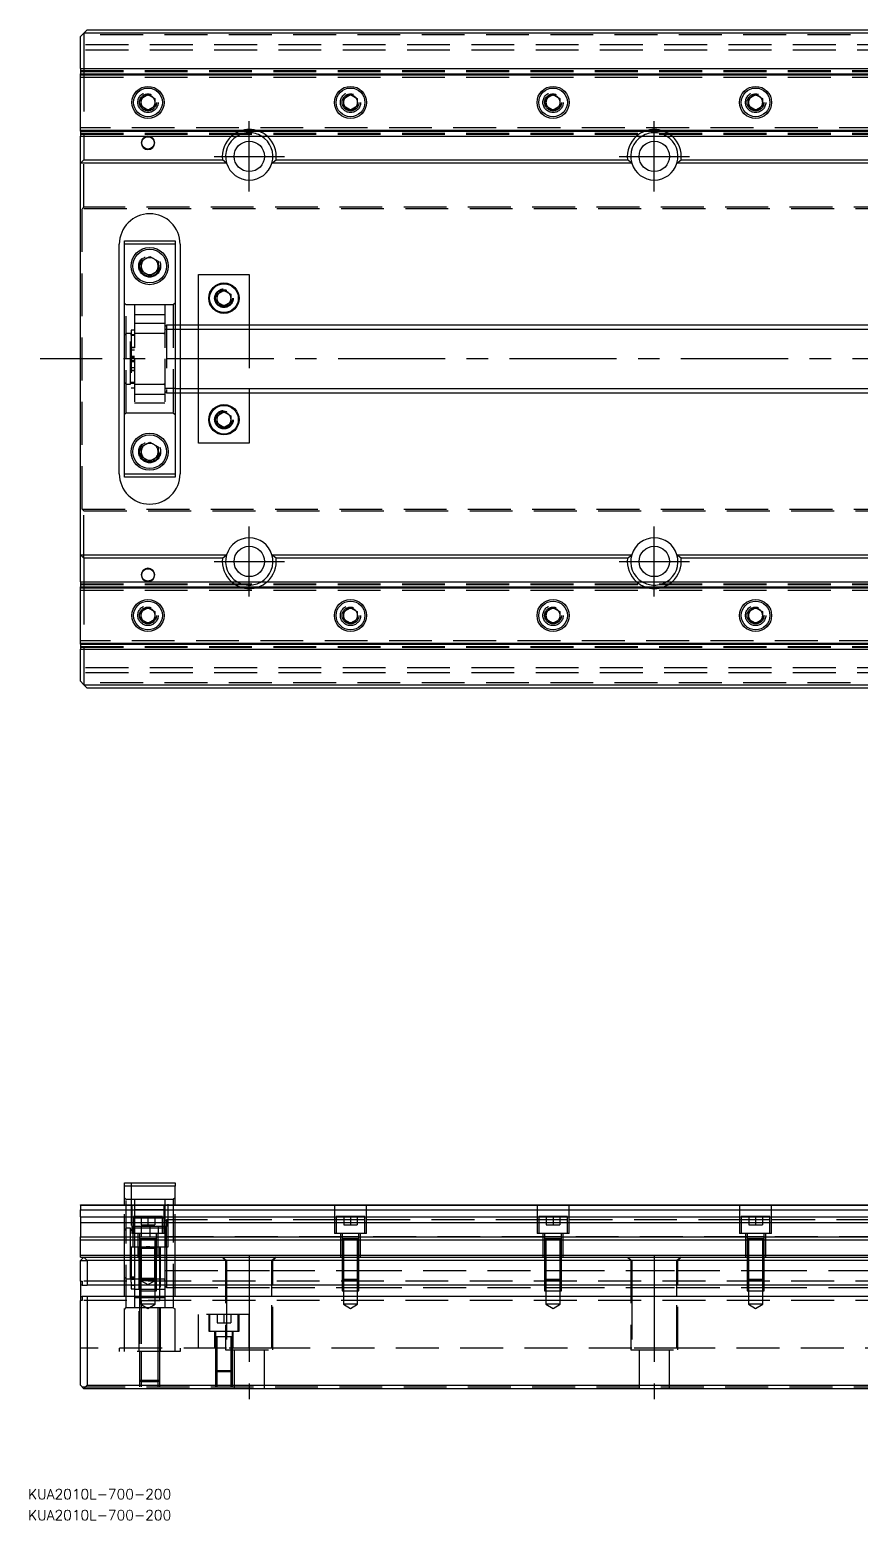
# Model space of a CAD drawing. Extents: x -15 to 969, y -344 to 120.
# Drawn here: x -15 to 231, y -344 to 97.5 of the extents above; entities that cross this region are included whole.
import ezdxf

# ---------------------------------------------------------------- set-up
doc = ezdxf.new("R2010")
doc.units = 0
doc.linetypes.add('CENTER', pattern=[50.8, 31.75, -6.35, 6.35, -6.35])
doc.linetypes.add('DASHED', pattern=[19.05, 12.7, -6.35])
doc.layers.get('0').update_dxf_attribs({"linetype": 'CONTINUOUS'})
doc.layers.add('CENTER', color=1, linetype='CENTER')
doc.styles.get("Standard").update_dxf_attribs({"font": 'txt.shx', "height": 3, "bigfont": 'bigfont.shx'})

# ---------------------------------------------------------------- blocks, each defined once
blk = doc.blocks.new('*U2')
at = {"color": 7, "linetype": 'CONTINUOUS'}
blk.add_text('KUA2010L-700-200', height=3, dxfattribs=at).set_placement((-15.53, -337.8))
blk = doc.blocks.new('*U3')
at = {"color": 7, "linetype": 'CONTINUOUS'}
blk.add_text('KUA2010L-700-200', height=3, dxfattribs=at).set_placement((-15.53, -344.01))

msp = doc.modelspace()

# ---------------------------------------------------------------- linework, layer by layer
at = {"color": 7, "linetype": 'CONTINUOUS'}
for p, q in [((2, 97.5), (1, 96.5)), ((2, 97.5), (250, 97.5)), ((1, 96.5), (0, 95.5)), ((0, 86), (0, 95.5)), ((1, 96.5), (1, 86)), ((250, 96.5), (1, 96.5)), ((0, 86), (0, 84.48)), ((0, 86), (250, 86)), ((0, 84.48), (248.73, 84.48)), ((0, 84.2), (0, 84.48)), ((0, 84.2), (248.05, 84.2)), ((0, 67.8), (0, 84.2)), ((18, 77.15), (20, 78.31)), ((18, 74.85), (18, 77.15)), ((20, 78.31), (22, 77.15)), ((22, 77.15), (22, 74.85)), ((78, 77.15), (80, 78.31)), ((78, 74.85), (78, 77.15)), ((80, 78.31), (82, 77.15)), ((82, 77.15), (82, 74.85)), ((138, 77.15), (140, 78.31)), ((138, 74.85), (138, 77.15)), ((140, 78.31), (142, 77.15)), ((142, 77.15), (142, 74.85)), ((198, 77.15), (200, 78.31)), ((198, 74.85), (198, 77.15)), ((200, 78.31), (202, 77.15)), ((202, 77.15), (202, 74.85)), ((20, 73.69), (18, 74.85)), ((22, 74.85), (20, 73.69)), ((80, 73.69), (78, 74.85)), ((82, 74.85), (80, 73.69)), ((140, 73.69), (138, 74.85)), ((142, 74.85), (140, 73.69)), ((200, 73.69), (198, 74.85)), ((202, 74.85), (200, 73.69)), ((0, 67.52), (0, 67.8)), ((0, 67.8), (250, 67.8)), ((0, 67.52), (0, 66)), ((0, 67.52), (250, 67.52)), ((0, 58), (0, 66)), ((0, 66), (250, 66)), ((1, 66), (1, 59)), ((0, 58), (1, 59)), ((0, -58), (0, 58)), ((43.29, 58), (0, 58)), ((1, 59), (42.06, 59)), ((43.29, 58), (42.06, 59)), ((56.71, 58), (57.94, 59)), ((163.29, 58), (56.71, 58)), ((57.94, 59), (162.06, 59)), ((163.29, 58), (162.06, 59)), ((176.71, 58), (177.94, 59)), ((250, 58), (176.71, 58)), ((177.94, 59), (250, 59)), ((11.5, -34), (11.5, 34)), ((13, 34), (13, 35)), ((13, 35), (28, 35)), ((28, 34), (13, 34)), ((13, -34), (13, 34)), ((28, 35), (28, 34)), ((28, 34), (28, -34)), ((29.5, 34), (29.5, 10)), ((18, 28.94), (20.5, 30.39)), ((18, 26.06), (18, 28.94)), ((20.5, 30.39), (23, 28.94)), ((23, 28.94), (23, 26.06)), ((20.5, 24.61), (18, 26.06)), ((23, 26.06), (20.5, 24.61)), ((35, 25), (50, 25)), ((35, 10), (35, 25)), ((50, 25), (50, 10)), ((40.5, 19.15), (42.5, 20.31)), ((40.5, 16.85), (40.5, 19.15)), ((42.5, 20.31), (44.5, 19.15)), ((44.5, 19.15), (44.5, 16.85)), ((42.5, 15.69), (40.5, 16.85)), ((44.5, 16.85), (42.5, 15.69)), ((250, 10), (28, 10)), ((28, -10), (250, -10)), ((29.5, -10), (29.5, -34)), ((35, -25), (35, -10)), ((50, -10), (50, -25)), ((40.5, -16.85), (42.5, -15.69)), ((40.5, -19.15), (40.5, -16.85)), ((42.5, -15.69), (44.5, -16.85)), ((44.5, -16.85), (44.5, -19.15)), ((42.5, -20.31), (40.5, -19.15)), ((44.5, -19.15), (42.5, -20.31)), ((18, -26.06), (20.5, -24.61)), ((18, -28.94), (18, -26.06)), ((20.5, -24.61), (23, -26.06)), ((23, -26.06), (23, -28.94)), ((50, -25), (35, -25)), ((20.5, -30.39), (18, -28.94)), ((23, -28.94), (20.5, -30.39)), ((13, -35), (13, -34)), ((13, -34), (28, -34)), ((28, -35), (13, -35)), ((28, -34), (28, -35)), ((0, -58), (43.29, -58)), ((1, -59), (0, -58)), ((0, -66), (0, -58)), ((42.06, -59), (1, -59)), ((1, -59), (1, -66)), ((42.06, -59), (43.29, -58)), ((56.71, -58), (163.29, -58)), ((57.94, -59), (56.71, -58)), ((162.06, -59), (57.94, -59)), ((162.06, -59), (163.29, -58)), ((176.71, -58), (250, -58)), ((177.94, -59), (176.71, -58)), ((250, -59), (177.94, -59)), ((0, -66), (0, -67.52)), ((0, -66), (250, -66)), ((0, -67.8), (0, -67.52)), ((0, -67.52), (250, -67.52)), ((0, -67.8), (250, -67.8)), ((0, -84.2), (0, -67.8)), ((18, -74.85), (20, -73.69)), ((18, -77.15), (18, -74.85)), ((20, -73.69), (22, -74.85)), ((22, -74.85), (22, -77.15)), ((78, -74.85), (80, -73.69)), ((78, -77.15), (78, -74.85)), ((80, -73.69), (82, -74.85)), ((82, -74.85), (82, -77.15)), ((138, -74.85), (140, -73.69)), ((138, -77.15), (138, -74.85)), ((140, -73.69), (142, -74.85)), ((142, -74.85), (142, -77.15)), ((198, -74.85), (200, -73.69)), ((198, -77.15), (198, -74.85)), ((200, -73.69), (202, -74.85)), ((202, -74.85), (202, -77.15)), ((20, -78.31), (18, -77.15)), ((22, -77.15), (20, -78.31)), ((80, -78.31), (78, -77.15)), ((82, -77.15), (80, -78.31)), ((140, -78.31), (138, -77.15)), ((142, -77.15), (140, -78.31)), ((200, -78.31), (198, -77.15)), ((202, -77.15), (200, -78.31)), ((0, -84.48), (0, -84.2)), ((0, -84.2), (248.05, -84.2)), ((0, -84.48), (0, -86)), ((0, -84.48), (248.73, -84.48)), ((0, -95.5), (0, -86)), ((0, -86), (250, -86)), ((1, -86), (1, -96.5)), ((0, -95.5), (1, -96.5)), ((1, -96.5), (250, -96.5)), ((1, -96.5), (2, -97.5)), ((250, -97.5), (2, -97.5)), ((13, -245.05), (13, -244.05)), ((13, -244.05), (28, -244.05)), ((28, -245.05), (13, -245.05)), ((13, -250.55), (13, -245.05)), ((28, -244.05), (28, -245.05)), ((28, -250.55), (28, -245.05)), ((0, -250.72), (0, -250.55)), ((0, -250.55), (256.5, -250.55)), ((0, -250.72), (256.5, -250.72)), ((0, -250.72), (0, -252.12)), ((0, -254.19), (0, -252.12)), ((0, -252.12), (256.5, -252.12)), ((0, -254.19), (256.5, -254.19)), ((0, -254.19), (0, -255.81)), ((0, -255.81), (0, -260.11)), ((0, -255.81), (256.5, -255.81)), ((0, -260.96), (0, -260.11)), ((0, -260.11), (256.5, -260.11)), ((0, -260.96), (700, -260.96)), ((0, -265.46), (0, -260.96)), ((22.5, -260.65), (17.5, -260.65)), ((0, -266.05), (0, -265.46)), ((0, -265.46), (700, -265.46)), ((0, -267.05), (1, -266.05)), ((0, -266.05), (1, -266.05)), ((0, -273.2), (0, -267.05)), ((1, -266.05), (699, -266.05)), ((1, -266.05), (2, -267.05)), ((698, -267.05), (2, -267.05)), ((2, -267.05), (2, -274.35)), ((0, -273.2), (0, -274.35)), ((0, -273.2), (0.5, -273.2)), ((0.5, -273.2), (0.5, -274.35)), ((0, -274.35), (0, -277.75)), ((0.5, -274.35), (0, -274.35)), ((0, -277.75), (0, -278.9)), ((0, -277.75), (0.5, -277.75)), ((0.5, -274.35), (2, -274.35)), ((2, -277.75), (0.5, -277.75)), ((0.5, -277.75), (0.5, -278.9)), ((698, -274.35), (2, -274.35)), ((698, -277.75), (2, -277.75)), ((2, -277.75), (2, -304.05)), ((0.5, -278.9), (0, -278.9)), ((0, -304.05), (0, -278.9)), ((23.5, -279.05), (17.5, -279.05)), ((45, -289.65), (40, -289.65)), ((1, -305.05), (0, -304.05)), ((2, -304.05), (1, -305.05)), ((2, -304.05), (698, -304.05)), ((699, -305.05), (1, -305.05))]:
    msp.add_line(p, q, dxfattribs=at)
at = {"color": 3, "linetype": 'DASHED'}
for p, q in [((700, 93), (0, 93)), ((266.2, 96), (0.5, 96)), ((700, 91.5), (0, 91.5)), ((0, 85.4), (700, 85.4)), ((0, 85.15), (250, 85.15)), ((0, 84.42), (256.5, 84.42)), ((1, 86), (1, 66)), ((0, 83.5), (256.5, 83.5)), ((17.5, 76), (17.53, 76.37)), ((77.5, 76), (77.53, 76.37)), ((137.5, 76), (137.53, 76.41)), ((197.5, 76), (197.53, 76.41)), ((256.5, 68.5), (0, 68.5)), ((0, 67.58), (256.5, 67.58)), ((0, 66.85), (250, 66.85)), ((0, 66.6), (700, 66.6)), ((1, 45), (1, 59)), ((1, 45), (0.5, 44.5)), ((0.5, -44.5), (0.5, 44.5)), ((699.5, 44.5), (0.5, 44.5)), ((699, 45), (1, 45)), ((23.48, 27.86), (23.5, 27.5)), ((40, 18), (40.02, 18.3)), ((13.5, 16), (13, 16.5)), ((16, 16), (13.5, 16)), ((13.5, 0), (13.5, 16)), ((25, 16), (16, 16)), ((16, 16), (16, 0)), ((27.5, 16), (25, 16)), ((25, 16), (25, 0)), ((28, 16.5), (27.5, 16)), ((27.5, 16), (27.5, -16)), ((25, 13.02), (16, 13.02)), ((25, 10.47), (16, 10.47)), ((25.5, 10), (25, 9.5)), ((28, 10), (25.5, 10)), ((25.5, 10), (25.5, -10)), ((29.5, 10), (29.5, 5)), ((35, 5), (35, 10)), ((50, 10), (50, -10)), ((13.5, 7.5), (13, 7)), ((14.85, 7.5), (13.5, 7.5)), ((14.85, -7.5), (14.85, 7.5)), ((15, 7.15), (14.85, 7.15)), ((16, 8.55), (15, 8.55)), ((15, 8.55), (15, -8.55)), ((16, 7.15), (15, 7.15)), ((16, 6.9), (15, 6.9)), ((24.7, 7.5), (16, 7.5)), ((25, 7.5), (24.7, 7.5)), ((28, 8.75), (25, 8.75)), ((29.5, 5), (29.5, -5)), ((35, -5), (35, 5)), ((16, 3.4), (15, 3.4)), ((15, 3.4), (16, 3.4)), ((16, 2.55), (15, 2.55)), ((15, 0.85), (16, 0.85)), ((15, 0.42), (16, 0.42)), ((13.5, -16), (13.5, 0)), ((15, -0.43), (16, -0.43)), ((16, -0.85), (15, -0.85)), ((15, -2.55), (16, -2.55)), ((15, -3.4), (16, -3.4)), ((16, -3.4), (15, -3.4)), ((16, 0), (16, -16)), ((25, 0), (25, -16)), ((13, -7), (13.5, -7.5)), ((13.5, -7.5), (14.85, -7.5)), ((14.85, -7.15), (15, -7.15)), ((15, -6.9), (16, -6.9)), ((15, -7.15), (16, -7.15)), ((15, -8.55), (16, -8.55)), ((16, -7.5), (24.7, -7.5)), ((24.7, -7.5), (25, -7.5)), ((28, -8.75), (25, -8.75)), ((29.5, -5), (29.5, -10)), ((35, -10), (35, -5)), ((16, -10.48), (25, -10.48)), ((16, -13.03), (25, -13.03)), ((25, -9.5), (25.5, -10)), ((25.5, -10), (28, -10)), ((13, -16.5), (13.5, -16)), ((13.5, -16), (16, -16)), ((16, -16), (25, -16)), ((25, -16), (27.5, -16)), ((27.5, -16), (28, -16.5)), ((40, -18), (40.02, -17.7)), ((17.5, -27.5), (17.52, -27.15)), ((0.5, -44.5), (699.5, -44.5)), ((0.5, -44.5), (1, -45)), ((1, -59), (1, -45)), ((1, -45), (699, -45)), ((1, -66), (1, -86)), ((0, -66.6), (700, -66.6)), ((0, -66.85), (250, -66.85)), ((0, -67.58), (256.5, -67.58)), ((0, -68.5), (256.5, -68.5)), ((17.5, -76), (17.53, -75.59)), ((77.5, -76), (77.53, -75.59)), ((137.5, -76), (137.53, -75.59)), ((197.5, -76), (197.53, -75.59)), ((256.5, -83.5), (0, -83.5)), ((0, -84.42), (256.5, -84.42)), ((0, -85.15), (250, -85.15)), ((0, -85.4), (700, -85.4)), ((700, -91.5), (0, -91.5)), ((700, -93), (0, -93)), ((266.2, -96), (0.5, -96)), ((15, -244.05), (15, -263.05)), ((26, -263.05), (26, -244.05)), ((13.5, -249.05), (13, -248.55)), ((13, -266.05), (13, -250.55)), ((16, -249.05), (13.5, -249.05)), ((13.5, -281.05), (13.5, -249.05)), ((15.25, -250.55), (15.25, -259.05)), ((25, -249.05), (16, -249.05)), ((16, -249.05), (16, -250.55)), ((16, -250.55), (16, -254.05)), ((24.75, -259.05), (24.75, -250.55)), ((27.5, -249.05), (25, -249.05)), ((25, -249.05), (25, -250.55)), ((25, -250.55), (25, -257.05)), ((28, -248.55), (27.5, -249.05)), ((27.5, -249.05), (27.5, -281.05)), ((28, -266.05), (28, -250.55)), ((75.25, -250.55), (75.25, -259.05)), ((84.75, -259.05), (84.75, -250.55)), ((135.25, -250.55), (135.25, -259.05)), ((144.75, -259.05), (144.75, -250.55)), ((195.25, -250.55), (195.25, -259.05)), ((204.75, -259.05), (204.75, -250.55)), ((15.75, -255.95), (15, -255.95)), ((15.75, -254.05), (15.75, -259.05)), ((24.25, -254.05), (15.75, -254.05)), ((16, -255.95), (15.75, -255.95)), ((25, -252.03), (16, -252.03)), ((16, -254.05), (16, -257.05)), ((24.25, -254.58), (16, -254.58)), ((18, -254.05), (18, -256.55)), ((20, -254.05), (20, -256.55)), ((22, -254.05), (22, -256.55)), ((24.25, -259.05), (24.25, -254.05)), ((25, -254.58), (24.25, -254.58)), ((25.5, -255.05), (25, -255.55)), ((28, -255.05), (25.5, -255.05)), ((25.5, -255.05), (25.5, -257.05)), ((75.75, -255.05), (28, -255.05)), ((75.75, -254.05), (75.75, -259.05)), ((84.25, -254.05), (75.75, -254.05)), ((84.25, -255.05), (75.75, -255.05)), ((78, -254.05), (78, -256.55)), ((80, -254.05), (80, -256.55)), ((82, -254.05), (82, -256.55)), ((84.25, -259.05), (84.25, -254.05)), ((135.75, -255.05), (84.25, -255.05)), ((135.75, -254.05), (135.75, -259.05)), ((144.25, -254.05), (135.75, -254.05)), ((144.25, -255.05), (135.75, -255.05)), ((138, -254.05), (138, -256.55)), ((140, -254.05), (140, -256.55)), ((142, -254.05), (142, -256.55)), ((144.25, -259.05), (144.25, -254.05)), ((195.75, -255.05), (144.25, -255.05)), ((195.75, -254.05), (195.75, -259.05)), ((204.25, -254.05), (195.75, -254.05)), ((204.25, -255.05), (195.75, -255.05)), ((198, -254.05), (198, -256.55)), ((200, -254.05), (200, -256.55)), ((202, -254.05), (202, -256.55)), ((204.25, -259.05), (204.25, -254.05)), ((255.75, -255.05), (204.25, -255.05)), ((13.5, -257.55), (13, -258.05)), ((14.85, -257.55), (13.5, -257.55)), ((14.85, -265.05), (14.85, -257.55)), ((15, -257.9), (14.85, -257.9)), ((15.5, -257.9), (15, -257.9)), ((16, -258.15), (15, -258.15)), ((24.75, -259.05), (15.25, -259.05)), ((15.5, -257.05), (15.5, -263.05)), ((15.75, -257.05), (15.5, -257.05)), ((15.75, -257.9), (15.5, -257.9)), ((24.25, -257.05), (15.75, -257.05)), ((16, -257.9), (15.75, -257.9)), ((16, -257.05), (16, -259.05)), ((24.25, -257.55), (16, -257.55)), ((16, -259.05), (16, -263.05)), ((17, -259.05), (17, -266.05)), ((17.5, -259.05), (17.5, -260.65)), ((18, -256.55), (20, -256.55)), ((18, -257.05), (18, -260.05)), ((18, -260.05), (20.5, -260.05)), ((20, -256.55), (22, -256.55)), ((20.5, -257.05), (20.5, -260.05)), ((20.5, -260.05), (23, -260.05)), ((22.5, -260.65), (22.5, -259.05)), ((23, -257.05), (23, -259.05)), ((23, -266.05), (23, -259.05)), ((25.5, -257.05), (24.25, -257.05)), ((24.7, -257.55), (24.25, -257.55)), ((25, -257.55), (24.7, -257.55)), ((25, -257.05), (25, -263.05)), ((25.5, -260.05), (25, -260.05)), ((25.5, -263.05), (25.5, -257.05)), ((28, -260.05), (25.5, -260.05)), ((77.5, -260.05), (28, -260.05)), ((84.75, -259.05), (75.25, -259.05)), ((77, -259.05), (77, -266.05)), ((77.5, -259.05), (77.5, -260.65)), ((82.5, -260.05), (77.5, -260.05)), ((78, -256.55), (80, -256.55)), ((80, -256.55), (82, -256.55)), ((82.5, -260.65), (82.5, -259.05)), ((137.5, -260.05), (82.5, -260.05)), ((83, -266.05), (83, -259.05)), ((144.75, -259.05), (135.25, -259.05)), ((137, -259.05), (137, -266.05)), ((137.5, -259.05), (137.5, -260.65)), ((142.5, -260.05), (137.5, -260.05)), ((138, -256.55), (140, -256.55)), ((140, -256.55), (142, -256.55)), ((142.5, -260.65), (142.5, -259.05)), ((197.5, -260.05), (142.5, -260.05)), ((143, -266.05), (143, -259.05)), ((204.75, -259.05), (195.25, -259.05)), ((197, -259.05), (197, -266.05)), ((197.5, -259.05), (197.5, -260.65)), ((202.5, -260.05), (197.5, -260.05)), ((198, -256.55), (200, -256.55)), ((200, -256.55), (202, -256.55)), ((202.5, -260.65), (202.5, -259.05)), ((256.5, -260.05), (202.5, -260.05)), ((203, -266.05), (203, -259.05)), ((15, -263.05), (26, -263.05)), ((15, -263.05), (15, -266.05)), ((16, -263.05), (16, -266.05)), ((17.25, -263.05), (17.25, -294.05)), ((17.5, -260.65), (17.5, -260.66)), ((17.5, -260.65), (17.5, -266.05)), ((17.5, -260.65), (17.5, -260.65)), ((22.5, -260.65), (17.5, -260.65)), ((17.9, -260.65), (17.9, -266.05)), ((18, -263.55), (18, -266.05)), ((22, -263.55), (18, -263.55)), ((20.06, -263.05), (19.94, -263.05)), ((22, -266.05), (22, -263.55)), ((22.1, -266.05), (22.1, -260.65)), ((22.5, -260.66), (22.5, -260.65)), ((22.5, -260.65), (22.5, -260.65)), ((22.5, -266.05), (22.5, -260.65)), ((23.5, -266.05), (23.5, -263.05)), ((23.75, -294.05), (23.75, -263.05)), ((25, -263.05), (25, -266.05)), ((25.5, -263.05), (25.5, -265.05)), ((77.5, -260.65), (77.5, -266.05)), ((77.5, -260.65), (77.5, -260.65)), ((77.5, -260.65), (77.5, -260.66)), ((82.5, -260.65), (77.5, -260.65)), ((82.5, -260.65), (77.5, -260.65)), ((82.5, -260.65), (77.5, -260.65)), ((77.9, -260.65), (77.9, -266.05)), ((82.1, -266.05), (82.1, -260.65)), ((82.5, -260.65), (82.5, -260.65)), ((82.5, -266.05), (82.5, -260.65)), ((82.5, -260.66), (82.5, -260.65)), ((137.5, -260.65), (137.5, -260.66)), ((137.5, -260.65), (137.5, -266.05)), ((137.5, -260.65), (137.5, -260.65)), ((142.5, -260.65), (137.5, -260.65)), ((137.9, -260.65), (137.9, -266.05)), ((142.1, -266.05), (142.1, -260.65)), ((142.5, -260.66), (142.5, -260.65)), ((142.5, -260.65), (142.5, -260.65)), ((142.5, -266.05), (142.5, -260.65)), ((197.5, -260.65), (197.5, -260.66)), ((197.5, -260.65), (197.5, -266.05)), ((197.5, -260.65), (197.5, -260.65)), ((202.5, -260.65), (197.5, -260.65)), ((202.5, -260.65), (197.5, -260.65)), ((197.9, -260.65), (197.9, -266.05)), ((202.1, -266.05), (202.1, -260.65)), ((202.5, -260.66), (202.5, -260.65)), ((202.5, -260.65), (202.5, -260.65)), ((202.5, -266.05), (202.5, -260.65)), ((0, -267.05), (2, -267.05)), ((13, -274.35), (13, -266.05)), ((14.85, -266.05), (14.85, -265.05)), ((14.85, -272.56), (14.85, -266.05)), ((15, -266.05), (15, -271.92)), ((16, -266.05), (16, -274.35)), ((17.5, -266.05), (17.5, -272.66)), ((17.5, -266.05), (17.5, -272.66)), ((17.9, -266.05), (17.9, -273.06)), ((18, -266.05), (18, -272.42)), ((22, -272.42), (22, -266.05)), ((22.1, -273.06), (22.1, -266.05)), ((22.5, -272.66), (22.5, -266.05)), ((22.5, -272.66), (22.5, -266.05)), ((23.5, -274.35), (23.5, -266.05)), ((25, -266.05), (25, -274.35)), ((25.5, -265.05), (25.5, -266.05)), ((25.5, -266.05), (25.5, -274.35)), ((28, -274.35), (28, -266.05)), ((42, -266.05), (43, -267.05)), ((42.06, -266.05), (43.29, -267.05)), ((43, -267.05), (43, -293.55)), ((43.29, -267.05), (43.29, -274.35)), ((57.94, -266.05), (56.71, -267.05)), ((56.71, -274.35), (56.71, -267.05)), ((57, -267.05), (58, -266.05)), ((57, -293.55), (57, -267.05)), ((77.5, -266.05), (77.5, -272.66)), ((77.5, -266.05), (77.5, -272.66)), ((77.9, -266.05), (77.9, -273.06)), ((82.1, -273.06), (82.1, -266.05)), ((82.5, -272.66), (82.5, -266.05)), ((82.5, -272.66), (82.5, -266.05)), ((137.5, -266.05), (137.5, -272.66)), ((137.5, -266.05), (137.5, -272.66)), ((137.9, -266.05), (137.9, -273.06)), ((142.1, -273.06), (142.1, -266.05)), ((142.5, -272.66), (142.5, -266.05)), ((142.5, -272.66), (142.5, -266.05)), ((162, -266.05), (163, -267.05)), ((162.06, -266.05), (163.29, -267.05)), ((163, -267.05), (163, -293.55)), ((163.29, -267.05), (163.29, -274.35)), ((177.94, -266.05), (176.71, -267.05)), ((176.71, -274.35), (176.71, -267.05)), ((177, -267.05), (178, -266.05)), ((177, -293.55), (177, -267.05)), ((197.5, -266.05), (197.5, -272.66)), ((197.5, -266.05), (197.5, -272.66)), ((197.9, -266.05), (197.9, -273.06)), ((202.1, -273.06), (202.1, -266.05)), ((202.5, -272.66), (202.5, -266.05)), ((202.5, -272.66), (202.5, -266.05)), ((699.5, -273.2), (0.5, -273.2)), ((13, -272.05), (13.5, -272.56)), ((13.5, -272.56), (14.85, -272.56)), ((14.85, -272.2), (15, -272.2)), ((15, -273.49), (15, -271.92)), ((15, -271.94), (16, -271.94)), ((15, -271.94), (16, -271.94)), ((15, -272.2), (16, -272.2)), ((16, -272.73), (15, -272.73)), ((15, -273.49), (15, -274.35)), ((16, -272.56), (17.5, -272.56)), ((17.5, -272.56), (17.9, -272.56)), ((17.5, -272.66), (17.9, -273.06)), ((17.5, -272.66), (22.5, -272.66)), ((17.5, -272.66), (17.5, -274.35)), ((17.9, -272.56), (18.03, -272.56)), ((22.1, -273.06), (17.9, -273.06)), ((17.9, -273.06), (17.9, -276.06)), ((18, -272.42), (18, -273.06)), ((18, -272.42), (18.17, -273.06)), ((22, -272.42), (18, -272.42)), ((18, -273.06), (20, -274.21)), ((18.03, -272.56), (21.97, -272.56)), ((20, -274.21), (22, -273.06)), ((21.83, -273.06), (22, -272.42)), ((21.97, -272.56), (22.1, -272.56)), ((22, -273.06), (22, -272.42)), ((22.1, -272.56), (22.5, -272.56)), ((22.1, -273.06), (22.5, -272.66)), ((22.1, -276.06), (22.1, -273.06)), ((22.5, -272.56), (23.5, -272.56)), ((22.5, -274.35), (22.5, -272.66)), ((23.5, -272.56), (24.7, -272.56)), ((24.7, -272.56), (25, -272.56)), ((25, -270.05), (28, -270.05)), ((28, -270.05), (43.29, -270.05)), ((43.29, -270.05), (56.71, -270.05)), ((56.71, -270.05), (77.5, -270.05)), ((77.5, -270.05), (77.9, -270.05)), ((77.5, -272.66), (77.9, -273.06)), ((77.5, -272.66), (82.5, -272.66)), ((77.5, -272.66), (77.5, -274.35)), ((77.9, -270.05), (82.1, -270.05)), ((82.1, -273.06), (77.9, -273.06)), ((77.9, -273.06), (77.9, -276.06)), ((82.1, -270.05), (82.5, -270.05)), ((82.1, -273.06), (82.5, -272.66)), ((82.1, -276.06), (82.1, -273.06)), ((82.5, -270.05), (137.5, -270.05)), ((82.5, -274.35), (82.5, -272.66)), ((137.5, -270.05), (137.9, -270.05)), ((137.5, -272.66), (137.9, -273.06)), ((137.5, -272.66), (142.5, -272.66)), ((137.5, -272.66), (137.5, -274.35)), ((137.9, -270.05), (142.1, -270.05)), ((142.1, -273.06), (137.9, -273.06)), ((137.9, -273.06), (137.9, -276.06)), ((142.1, -270.05), (142.5, -270.05)), ((142.1, -273.06), (142.5, -272.66)), ((142.1, -276.06), (142.1, -273.06)), ((142.5, -270.05), (163.29, -270.05)), ((142.5, -274.35), (142.5, -272.66)), ((163.29, -270.05), (176.71, -270.05)), ((176.71, -270.05), (197.5, -270.05)), ((197.5, -270.05), (197.9, -270.05)), ((197.5, -272.66), (197.9, -273.06)), ((197.5, -272.66), (202.5, -272.66)), ((197.5, -272.66), (197.5, -274.35)), ((197.9, -270.05), (202.1, -270.05)), ((202.1, -273.06), (197.9, -273.06)), ((197.9, -273.06), (197.9, -276.06)), ((202.1, -270.05), (202.5, -270.05)), ((202.1, -273.06), (202.5, -272.66)), ((202.1, -276.06), (202.1, -273.06)), ((202.5, -270.05), (238, -270.05)), ((202.5, -274.35), (202.5, -272.66)), ((13, -277.75), (13, -274.35)), ((13, -294.05), (13, -277.75)), ((15, -274.35), (15, -275.25)), ((15, -274.43), (16, -274.43)), ((15, -275.25), (15, -275.44)), ((15, -275.44), (16, -275.44)), ((16, -274.35), (16, -277.75)), ((16, -275.53), (17.5, -275.53)), ((16, -277.75), (16, -281.05)), ((16, -278.08), (25, -278.08)), ((17.5, -274.35), (17.5, -276.06)), ((17.5, -275.53), (22.5, -275.53)), ((17.5, -276.06), (22.5, -276.06)), ((17.5, -276.06), (17.5, -277.75)), ((17.5, -277.75), (17.5, -279.05)), ((17.9, -276.06), (17.9, -280.05)), ((22.1, -280.05), (22.1, -276.06)), ((22.5, -276.06), (22.5, -274.35)), ((22.5, -275.53), (23.5, -275.53)), ((23.5, -277.75), (23.5, -274.35)), ((23.5, -275.53), (25, -275.53)), ((23.5, -279.05), (23.5, -277.75)), ((25, -274.35), (25, -277.75)), ((25, -274.55), (25.5, -275.05)), ((25, -277.75), (25, -281.05)), ((25.5, -274.35), (25.5, -275.05)), ((25.5, -275.05), (28, -275.05)), ((28, -277.75), (28, -274.35)), ((28, -275.05), (43.29, -275.05)), ((28, -294.05), (28, -277.75)), ((43.29, -274.35), (43.29, -277.75)), ((43.29, -275.05), (56.71, -275.05)), ((43.29, -277.75), (43.29, -293.05)), ((56.71, -277.75), (56.71, -274.35)), ((56.71, -275.05), (77.5, -275.05)), ((56.71, -293.05), (56.71, -277.75)), ((77.5, -274.35), (77.5, -276.06)), ((77.5, -275.05), (82.5, -275.05)), ((77.5, -276.06), (82.5, -276.06)), ((77.9, -276.06), (77.9, -280.05)), ((82.1, -280.05), (82.1, -276.06)), ((82.5, -276.06), (82.5, -274.35)), ((82.5, -275.05), (137.5, -275.05)), ((137.5, -274.35), (137.5, -276.06)), ((137.5, -275.05), (142.5, -275.05)), ((137.5, -276.06), (142.5, -276.06)), ((137.9, -276.06), (137.9, -280.05)), ((142.1, -280.05), (142.1, -276.06)), ((142.5, -276.06), (142.5, -274.35)), ((142.5, -275.05), (163.29, -275.05)), ((163.29, -274.35), (163.29, -277.75)), ((163.29, -275.05), (176.71, -275.05)), ((163.29, -277.75), (163.29, -293.05)), ((176.71, -277.75), (176.71, -274.35)), ((176.71, -275.05), (197.5, -275.05)), ((176.71, -293.05), (176.71, -277.75)), ((197.5, -274.35), (197.5, -276.06)), ((197.5, -275.05), (202.5, -275.05)), ((197.5, -276.06), (202.5, -276.06)), ((197.9, -276.06), (197.9, -280.05)), ((202.1, -280.05), (202.1, -276.06)), ((202.5, -276.06), (202.5, -274.35)), ((202.5, -275.05), (257.5, -275.05)), ((699.5, -278.9), (0.5, -278.9)), ((13, -281.55), (13.5, -281.05)), ((13.5, -281.05), (16, -281.05)), ((16, -281.05), (17.5, -281.05)), ((17.5, -279.05), (17.5, -294.05)), ((17.5, -279.05), (17.5, -279.05)), ((17.5, -279.05), (17.5, -279.06)), ((23.5, -279.05), (17.5, -279.05)), ((17.5, -281.05), (18, -281.05)), ((17.9, -280.05), (20, -281.27)), ((22.1, -280.05), (17.9, -280.05)), ((18, -279.05), (18, -294.05)), ((18, -281.05), (23, -281.05)), ((20, -281.27), (22.1, -280.05)), ((23, -294.05), (23, -279.05)), ((23, -281.05), (23.5, -281.05)), ((23.5, -279.05), (23.5, -279.05)), ((23.5, -294.05), (23.5, -279.05)), ((23.5, -279.06), (23.5, -279.05)), ((23.5, -281.05), (25, -281.05)), ((25, -281.05), (27.5, -281.05)), ((27.5, -281.05), (28, -281.55)), ((77.9, -280.05), (80, -281.27)), ((82.1, -280.05), (77.9, -280.05)), ((80, -281.27), (82.1, -280.05)), ((137.9, -280.05), (140, -281.27)), ((142.1, -280.05), (137.9, -280.05)), ((140, -281.27), (142.1, -280.05)), ((197.9, -280.05), (200, -281.27)), ((202.1, -280.05), (197.9, -280.05)), ((200, -281.27), (202.1, -280.05)), ((50, -283.05), (35, -283.05)), ((35, -293.05), (35, -283.05)), ((38, -283.05), (38, -288.05)), ((38.25, -283.05), (38.25, -288.05)), ((40.5, -283.05), (40.5, -285.55)), ((40.5, -285.55), (42.5, -285.55)), ((42.5, -283.05), (42.5, -285.55)), ((42.5, -285.55), (44.5, -285.55)), ((44.5, -283.05), (44.5, -285.55)), ((46.75, -288.05), (46.75, -283.05)), ((47, -288.05), (47, -283.05)), ((50, -293.05), (50, -283.05)), ((38, -288.05), (47, -288.05)), ((39.75, -288.05), (39.75, -293.05)), ((40, -288.05), (40, -289.66)), ((40, -289.65), (40, -293.05)), ((45, -289.65), (40, -289.65)), ((40.4, -289.65), (40.4, -293.05)), ((44.6, -293.05), (44.6, -289.65)), ((45, -289.66), (45, -288.05)), ((45, -293.05), (45, -289.65)), ((45.25, -293.05), (45.25, -288.05)), ((43.29, -293.05), (0, -293.05)), ((11.5, -293.05), (11.5, -294.05)), ((29.5, -294.05), (11.5, -294.05)), ((17.5, -294.05), (17.5, -302.56)), ((17.5, -294.05), (17.5, -302.56)), ((18, -294.05), (18, -303.06)), ((23, -303.06), (23, -294.05)), ((23.5, -302.56), (23.5, -294.05)), ((23.5, -302.56), (23.5, -294.05)), ((29.5, -293.05), (29.5, -294.05)), ((40, -293.05), (40, -299.66)), ((40, -293.05), (40, -299.66)), ((40.4, -293.05), (40.4, -300.06)), ((43, -293.55), (57, -293.55)), ((56.71, -293.05), (43.29, -293.05)), ((44.6, -300.06), (44.6, -293.05)), ((45, -299.66), (45, -293.05)), ((45, -299.66), (45, -293.05)), ((45.5, -293.55), (45.5, -305.05)), ((54.5, -305.05), (54.5, -293.55)), ((163.29, -293.05), (56.71, -293.05)), ((163, -293.55), (177, -293.55)), ((176.71, -293.05), (163.29, -293.05)), ((165.5, -293.55), (165.5, -305.05)), ((174.5, -305.05), (174.5, -293.55)), ((283.29, -293.05), (176.71, -293.05)), ((40, -299.66), (40.4, -300.06)), ((40, -299.66), (45, -299.66)), ((40, -299.66), (40, -304.55)), ((44.6, -300.06), (40.4, -300.06)), ((40.4, -300.06), (40.4, -304.55)), ((44.6, -300.06), (45, -299.66)), ((44.6, -304.55), (44.6, -300.06)), ((45, -304.55), (45, -299.66)), ((0.5, -304.55), (699.5, -304.55)), ((17.5, -302.56), (18, -303.06)), ((17.5, -302.56), (23.5, -302.56)), ((17.5, -302.56), (17.5, -304.55)), ((23, -303.06), (18, -303.06)), ((18, -303.06), (18, -304.55)), ((23, -303.06), (23.5, -302.56)), ((23, -304.55), (23, -303.06)), ((23.5, -304.55), (23.5, -302.56))]:
    msp.add_line(p, q, dxfattribs=at)
at = {"color": 3, "linetype": 'CONTINUOUS'}
for p, q in [((250, 8.75), (28, 8.75)), ((28, -8.75), (250, -8.75))]:
    msp.add_line(p, q, dxfattribs=at)
at = {"color": 7, "linetype": 'CONTINUOUS'}
for centre, radius in [((20, 76), 4.75), ((20, 76), 4.25), ((80, 76), 4.75), ((80, 76), 4.25), ((140, 76), 4.75), ((140, 76), 4.25), ((200, 76), 4.75), ((200, 76), 4.25), ((50, 60), 4.5), ((170, 60), 4.5), ((20.5, 27.5), 5.5), ((20.5, 27.5), 5), ((42.5, 18), 4.5), ((42.5, 18), 4.25), ((42.5, -18), 4.5), ((42.5, -18), 4.25), ((20.5, -27.5), 5.5), ((20.5, -27.5), 5), ((50, -60), 4.5), ((170, -60), 4.5), ((20, -76), 4.75), ((20, -76), 4.25), ((80, -76), 4.75), ((80, -76), 4.25), ((140, -76), 4.75), ((140, -76), 4.25), ((200, -76), 4.75), ((200, -76), 4.25)]:
    msp.add_circle(centre, radius, dxfattribs=at)
at = {"color": 3, "linetype": 'DASHED'}
for centre, radius in [((20, 76), 3), ((20, 76), 2.5), ((80, 76), 3), ((80, 76), 2.5), ((140, 76), 3), ((140, 76), 2.5), ((200, 76), 3), ((200, 76), 2.5), ((20.5, 27.5), 3.25), ((20.5, 27.5), 3), ((42.5, 18), 2.75), ((42.5, 18), 2.5), ((42.5, -18), 2.75), ((42.5, -18), 2.5), ((20.5, -27.5), 3.25), ((20.5, -27.5), 3), ((20, -76), 3), ((20, -76), 2.5), ((80, -76), 3), ((80, -76), 2.5), ((140, -76), 3), ((140, -76), 2.5), ((200, -76), 3), ((200, -76), 2.5)]:
    msp.add_circle(centre, radius, dxfattribs=at)
at = {"color": 3, "linetype": 'CONTINUOUS'}
for centre in [(20, 64), (20, -64)]:
    msp.add_circle(centre, 1.83, dxfattribs=at)
at = {"color": 3, "linetype": 'DASHED'}
for centre, radius, start, end in [((20, 76), 2.1, 162.2472, 180), ((20, 76), 2.1, 180, 197.7528), ((20, 76), 2.1, 137.7528, 162.2472), ((20, 76), 2.1, 197.7528, 222.2472), ((20, 76), 2.1, 102.2472, 137.7528), ((20, 76), 2.1, 77.7528, 102.2472), ((20, 76), 2.1, 42.2472, 77.7528), ((20, 76), 2.1, 17.7528, 42.2472), ((20, 76), 2.1, 317.7528, 342.2472), ((20, 76), 2.1, 342.2472, 17.7528), ((80, 76), 2.1, 162.2472, 180), ((80, 76), 2.1, 180, 197.7528), ((80, 76), 2.1, 137.7528, 162.2472), ((80, 76), 2.1, 197.7528, 222.2472), ((80, 76), 2.1, 102.2472, 137.7528), ((80, 76), 2.1, 77.7528, 102.2472), ((80, 76), 2.1, 42.2472, 77.7528), ((80, 76), 2.1, 17.7528, 42.2472), ((80, 76), 2.1, 317.7528, 342.2472), ((80, 76), 2.1, 342.2472, 17.7528), ((140, 76), 2.1, 162.2472, 180), ((140, 76), 2.1, 180, 197.7528), ((140, 76), 2.1, 137.7528, 162.2472), ((140, 76), 2.1, 197.7528, 222.2472), ((140, 76), 2.1, 102.2472, 137.7528), ((140, 76), 2.1, 77.7528, 102.2472), ((140, 76), 2.1, 42.2472, 77.7528), ((140, 76), 2.1, 17.7528, 42.2472), ((140, 76), 2.1, 317.7528, 342.2472), ((140, 76), 2.1, 342.2472, 17.7528), ((200, 76), 2.1, 162.2472, 180), ((200, 76), 2.1, 180, 197.7528), ((200, 76), 2.1, 137.7528, 162.2472), ((200, 76), 2.1, 197.7528, 222.2472), ((200, 76), 2.1, 102.2472, 137.7528), ((200, 76), 2.1, 77.7528, 102.2472), ((200, 76), 2.1, 42.2472, 77.7528), ((200, 76), 2.1, 17.7528, 42.2472), ((200, 76), 2.1, 317.7528, 342.2472), ((200, 76), 2.1, 342.2472, 17.7528), ((20, 76), 2.1, 222.2472, 257.7528), ((20, 76), 2.1, 257.7528, 282.2472), ((20, 76), 2.1, 282.2472, 317.7528), ((80, 76), 2.1, 222.2472, 257.7528), ((80, 76), 2.1, 257.7528, 282.2472), ((80, 76), 2.1, 282.2472, 317.7528), ((140, 76), 2.1, 222.2472, 257.7528), ((140, 76), 2.1, 257.7528, 282.2472), ((140, 76), 2.1, 282.2472, 317.7528), ((200, 76), 2.1, 222.2472, 257.7528), ((200, 76), 2.1, 257.7528, 282.2472), ((200, 76), 2.1, 282.2472, 317.7528), ((50, 60), 8, 48.5904, 131.4096), ((50, 60), 7, 58.9973, 121.0027), ((170, 60), 8, 48.5904, 131.4096), ((170, 60), 7, 58.9973, 121.0027), ((20.5, 27.5), 2.5, 120, 180), ((20.5, 27.5), 2.5, 180, 240), ((20.5, 27.5), 2.5, 60, 120), ((20.5, 27.5), 2.5, 0, 60), ((20.5, 27.5), 2.5, 300, 0), ((20.5, 27.5), 2.5, 240, 300), ((42.5, 18), 2.1, 162.2472, 180), ((42.5, 18), 2.1, 180, 197.7528), ((42.5, 18), 2.1, 137.7528, 162.2472), ((42.5, 18), 2.1, 102.2472, 137.7528), ((42.5, 18), 2.1, 77.7528, 102.2472), ((42.5, 18), 2.1, 42.2472, 77.7528), ((42.5, 18), 2.1, 17.7528, 42.2472), ((42.5, 18), 2.1, 342.2472, 17.7528), ((42.5, 18), 2.1, 197.7528, 222.2472), ((42.5, 18), 2.1, 222.2472, 257.7528), ((42.5, 18), 2.1, 257.7528, 282.2472), ((42.5, 18), 2.1, 282.2472, 317.7528), ((42.5, 18), 2.1, 317.7528, 342.2472), ((24.7, 7.8), 0.3, 270, 360), ((24.7, -7.8), 0.3, 0, 90), ((42.5, -18), 2.1, 162.2472, 180), ((42.5, -18), 2.1, 137.7528, 162.2472), ((42.5, -18), 2.1, 102.2472, 137.7528), ((42.5, -18), 2.1, 77.7528, 102.2472), ((42.5, -18), 2.1, 42.2472, 77.7528), ((42.5, -18), 2.1, 17.7528, 42.2472), ((42.5, -18), 2.1, 342.2472, 17.7528), ((42.5, -18), 2.1, 180, 197.7528), ((42.5, -18), 2.1, 197.7528, 222.2472), ((42.5, -18), 2.1, 222.2472, 257.7528), ((42.5, -18), 2.1, 257.7528, 282.2472), ((42.5, -18), 2.1, 282.2472, 317.7528), ((42.5, -18), 2.1, 317.7528, 342.2472), ((20.5, -27.5), 2.5, 120, 180), ((20.5, -27.5), 2.5, 60, 120), ((20.5, -27.5), 2.5, 0, 60), ((20.5, -27.5), 2.5, 180, 240), ((20.5, -27.5), 2.5, 240, 300), ((20.5, -27.5), 2.5, 300, 0), ((50, -60), 8, 228.5904, 311.4096), ((50, -60), 7, 238.9973, 301.0027), ((170, -60), 8, 228.5904, 311.4096), ((170, -60), 7, 238.9973, 301.0027), ((20, -76), 2.1, 137.7528, 162.2472), ((20, -76), 2.1, 102.2472, 137.7528), ((20, -76), 2.1, 77.7528, 102.2472), ((20, -76), 2.1, 42.2472, 77.7528), ((20, -76), 2.1, 17.7528, 42.2472), ((80, -76), 2.1, 137.7528, 162.2472), ((80, -76), 2.1, 102.2472, 137.7528), ((80, -76), 2.1, 77.7528, 102.2472), ((80, -76), 2.1, 42.2472, 77.7528), ((80, -76), 2.1, 17.7528, 42.2472), ((140, -76), 2.1, 137.7528, 162.2472), ((140, -76), 2.1, 102.2472, 137.7528), ((140, -76), 2.1, 77.7528, 102.2472), ((140, -76), 2.1, 42.2472, 77.7528), ((140, -76), 2.1, 17.7528, 42.2472), ((200, -76), 2.1, 137.7528, 162.2472), ((200, -76), 2.1, 102.2472, 137.7528), ((200, -76), 2.1, 77.7528, 102.2472), ((200, -76), 2.1, 42.2472, 77.7528), ((200, -76), 2.1, 17.7528, 42.2472), ((20, -76), 2.1, 162.2472, 180), ((20, -76), 2.1, 180, 197.7528), ((20, -76), 2.1, 197.7528, 222.2472), ((20, -76), 2.1, 222.2472, 257.7528), ((20, -76), 2.1, 257.7528, 282.2472), ((20, -76), 2.1, 282.2472, 317.7528), ((20, -76), 2.1, 317.7528, 342.2472), ((20, -76), 2.1, 342.2472, 17.7528), ((80, -76), 2.1, 162.2472, 180), ((80, -76), 2.1, 180, 197.7528), ((80, -76), 2.1, 197.7528, 222.2472), ((80, -76), 2.1, 222.2472, 257.7528), ((80, -76), 2.1, 257.7528, 282.2472), ((80, -76), 2.1, 282.2472, 317.7528), ((80, -76), 2.1, 317.7528, 342.2472), ((80, -76), 2.1, 342.2472, 17.7528), ((140, -76), 2.1, 162.2472, 180), ((140, -76), 2.1, 180, 197.7528), ((140, -76), 2.1, 197.7528, 222.2472), ((140, -76), 2.1, 222.2472, 257.7528), ((140, -76), 2.1, 257.7528, 282.2472), ((140, -76), 2.1, 282.2472, 317.7528), ((140, -76), 2.1, 317.7528, 342.2472), ((140, -76), 2.1, 342.2472, 17.7528), ((200, -76), 2.1, 162.2472, 180), ((200, -76), 2.1, 180, 197.7528), ((200, -76), 2.1, 197.7528, 222.2472), ((200, -76), 2.1, 222.2472, 257.7528), ((200, -76), 2.1, 257.7528, 282.2472), ((200, -76), 2.1, 282.2472, 317.7528), ((200, -76), 2.1, 317.7528, 342.2472), ((200, -76), 2.1, 342.2472, 17.7528), ((24.7, -257.25), 0.3, 270, 360), ((19.94, -267.05), 4, 90, 118.9695), ((20.06, -267.05), 4, 61.0305, 90), ((24.7, -272.86), 0.3, 0, 90)]:
    msp.add_arc(centre, radius, start, end, dxfattribs=at)
at = {"color": 7, "linetype": 'CONTINUOUS'}
for centre, radius, start, end in [((20, 64), 2, 180, 90), ((20, 64), 2, 90, 180), ((50, 60), 8, 131.4096, 187.1808), ((50, 60), 7, 121.0027, 196.6015), ((50, 60), 7, 343.3985, 58.9973), ((50, 60), 8, 352.8192, 48.5904), ((170, 60), 8, 131.4096, 187.1808), ((170, 60), 7, 121.0027, 196.6015), ((170, 60), 7, 343.3985, 58.9973), ((170, 60), 8, 352.8192, 48.5904), ((50, 60), 7, 196.6015, 343.3985), ((170, 60), 7, 196.6015, 343.3985), ((20.5, 34), 9, 0, 180), ((20.5, -34), 9, 180, 0), ((50, -60), 7, 16.6015, 163.3985), ((170, -60), 7, 16.6015, 163.3985), ((50, -60), 8, 172.8192, 228.5904), ((50, -60), 7, 163.3985, 238.9973), ((50, -60), 7, 301.0027, 16.6015), ((50, -60), 8, 311.4096, 7.1808), ((170, -60), 8, 172.8192, 228.5904), ((170, -60), 7, 163.3985, 238.9973), ((170, -60), 7, 301.0027, 16.6015), ((170, -60), 8, 311.4096, 7.1808), ((20, -64), 2, 270, 180), ((20, -64), 2, 180, 270)]:
    msp.add_arc(centre, radius, start, end, dxfattribs=at)
at = {"layer": 'CENTER', "color": 1, "linetype": 'CENTER'}
for p, q in [((50, 49.6), (50, 70.4)), ((170, 49.6), (170, 70.4)), ((39.6, 60), (60.4, 60)), ((159.6, 60), (180.4, 60)), ((768.44, 0), (-11.93, 0)), ((50, -70.4), (50, -49.6)), ((170, -70.4), (170, -49.6)), ((39.6, -60), (60.4, -60)), ((159.6, -60), (180.4, -60)), ((50, -265.4), (50, -308.2)), ((170, -265.4), (170, -308.2))]:
    msp.add_line(p, q, dxfattribs=at)

# ---------------------------------------------------------------- block references
at = {"color": 7, "linetype": 'CONTINUOUS'}
for name in ['*U2', '*U3']:
    msp.add_blockref(name, (0, 0), dxfattribs=at)

doc.saveas('drawing.dxf')
